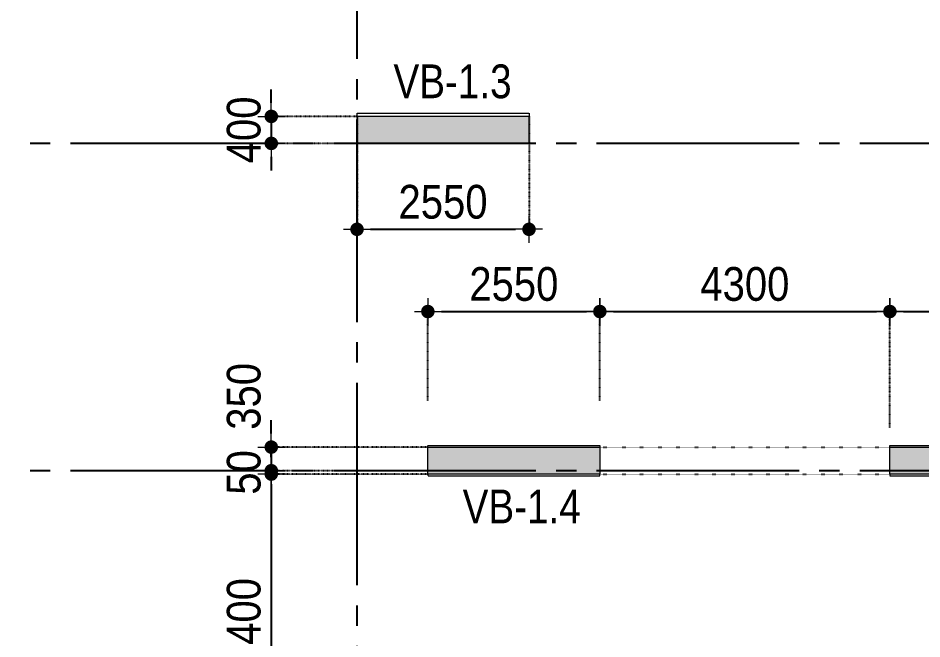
# Model space of a CAD drawing. Header units: millimetres. Extents: x -3973692 to -2843767, y 592734 to 838475.
# Drawn here: x -3476670 to -3463270, y 748539 to 757738 of the extents above; entities that cross this region are included whole.
import ezdxf
from ezdxf.enums import TextEntityAlignment as Align

# ---------------------------------------------------------------- set-up
doc = ezdxf.new("R2010")
doc.units = ezdxf.units.MM
doc.header["$MEASUREMENT"] = 0
doc.header["$PDMODE"] = 3
doc.header["$PDSIZE"] = -20
for name, pattern in [('CHG_XX_Cot_Tang 1$0$MB_Luoi truc$0$HTT Hidden 21', [3, 2, -1]), ('CHG_XX_Luoi truc$0$MB_Luoi truc$0$Center101', [13, 10, -1, 1, -1]), ('DIVIDE2', [15.875, 6.35, -3.175, 0, -3.175, 0, -3.175]), ('DOT2', [0.125, 0, -0.125]), ('HIDDEN5', [2.8375, 1.25, -1.5875])]:
    doc.linetypes.add(name, pattern=pattern)
doc.layers.get('0').update_dxf_attribs({"lineweight": 9})
doc.layers.get('Defpoints').update_dxf_attribs({"color": 10, "lineweight": 0})
for name, color, linetype, lineweight in [("'S_General_Dim_1", 1, 'Continuous', 18), ("'S_General_Divide_3 Intermediate", 3, 'DIVIDE2', 40), ('CHG_XX_Cot_Tang 1$0$NS-Pier', 150, 'Continuous', 9), ('CHG_XX_Cot_Tang 1$0$NS-Pier @ 1', 150, 'Continuous', 9), ('CHG_XX_Cot_Tang 1$0$NS-Pier @ 100', 150, 'Continuous', 9), ('CHG_XX_Cot_Tang 1$0$NS-Pier @ 150 VP1', 150, 'Continuous', 9), ('CHG_XX_Cot_Tang 1$0$NS-Pier @ 150 VP2', 150, 'Continuous', 9), ('CHG_XX_Cot_Tang 1$0$NS-Pier @ 150 VP3', 150, 'Continuous', 9), ('CHG_XX_Cot_Tang 1$0$NS-Pier @ 150 VP4', 150, 'Continuous', 9), ('CHG_XX_Cot_Tang 1$0$NS-Pier @ 150 VP5', 150, 'Continuous', 9), ('CHG_XX_Cot_Tang 1$0$NS-Pier @ 150 VP6', 150, 'Continuous', 9), ('CHG_XX_Cot_Tang 1$0$NS-Pier @ 150 VP7', 150, 'Continuous', 9), ('CHG_XX_Cot_Tang 1$0$NS-Pier @ 150 VP8', 150, 'Continuous', 9), ('CHG_XX_Cot_Tang 1$0$NS-Pier @ 150 VP9', 150, 'Continuous', 9), ('CHG_XX_Cot_Tang 1$0$NS-Pier @ 150 VPModel', 150, 'Continuous', 9), ('CHG_XX_Cot_Tang 1$0$NS-Pier @ 200 VP11', 150, 'Continuous', 9), ('CHG_XX_Cot_Tang 1$0$NS-Pier @ 200 VP12', 150, 'Continuous', 9), ('CHG_XX_Cot_Tang 1$0$NS-Pier @ 200 VP13', 150, 'Continuous', 9), ('CHG_XX_Cot_Tang 1$0$NS-Pier @ 200 VP14', 150, 'Continuous', 9), ('CHG_XX_Cot_Tang 1$0$NS-Pier @ 200 VP15', 150, 'Continuous', 9), ('CHG_XX_Cot_Tang 1$0$NS-Pier @ 200 VP16', 150, 'Continuous', 9), ('CHG_XX_Cot_Tang 1$0$NS-Pier @ 200 VP17', 150, 'Continuous', 9), ('CHG_XX_Cot_Tang 1$0$NS-Pier @ 200 VP18', 150, 'Continuous', 9), ('CHG_XX_Cot_Tang 1$0$NS-Pier @ 200 VP19', 150, 'Continuous', 9), ('CHG_XX_Cot_Tang 1$0$NS-Pier @ 200 VP21', 150, 'Continuous', 9), ('CHG_XX_Cot_Tang 1$0$NS-Pier @ 200 VP22', 150, 'Continuous', 9), ('CHG_XX_Cot_Tang 1$0$NS-Pier @ 200 VP23', 150, 'Continuous', 9), ('CHG_XX_Cot_Tang 1$0$NS-Pier @ 200 VP24', 150, 'Continuous', 9), ('CHG_XX_Cot_Tang 1$0$NS-Pier @ 200 VP25', 150, 'Continuous', 9), ('CHG_XX_Cot_Tang 1$0$NS-Pier @ 200 VP26', 150, 'Continuous', 9), ('CHG_XX_Cot_Tang 1$0$NS-Pier @ 200 VP27', 150, 'Continuous', 9), ('CHG_XX_Cot_Tang 1$0$NS-Pier @ 200 VP28', 150, 'Continuous', 9), ('CHG_XX_Cot_Tang 1$0$NS-Pier @ 200 VP30', 150, 'Continuous', 9), ('CHG_XX_Cot_Tang 1$0$NS-Pier @ 200 VP31', 150, 'Continuous', 9), ('CHG_XX_Cot_Tang 1$0$NS-Pier @ 200 VP32', 150, 'Continuous', 9), ('CHG_XX_Cot_Tang 1$0$NS-Pier @ 200 VP33', 150, 'Continuous', 9), ('CHG_XX_Cot_Tang 1$0$NS-Pier @ 200 VP34', 150, 'Continuous', 9), ('CHG_XX_Cot_Tang 1$0$NS-Pier @ 200 VP35', 150, 'Continuous', 9), ('CHG_XX_Cot_Tang 1$0$NS-Pier @ 200 VP36', 150, 'Continuous', 9), ('CHG_XX_Cot_Tang 1$0$NS-Pier @ 200 VP37', 150, 'Continuous', 9), ('CHG_XX_Cot_Tang 1$0$NS-Pier @ 200 VPModel', 150, 'Continuous', 9), ('CHG_XX_Cot_Tang 1$0$NS-Pier @ 350 VP10', 150, 'Continuous', 9), ('CHG_XX_Cot_Tang 1$0$NS-Pier @ 350 VP20', 150, 'Continuous', 9), ('CHG_XX_Cot_Tang 1$0$NS-Pier @ 350 VP29', 150, 'Continuous', 9), ('CHG_XX_Cot_Tang 1$0$NS-Pier @ 350 VPModel', 150, 'Continuous', 9), ('TEXT', 7, 'Continuous', 15)]:
    doc.layers.add(name, color=color, linetype=linetype, lineweight=lineweight)
for name, color, linetype in [('CHG_XX_Luoi truc$0$Grid', 34, 'Continuous'), ('CHG_XX_Luoi truc$0$Grid Line', 251, 'CHG_XX_Luoi truc$0$MB_Luoi truc$0$Center101'), ('dim', 1, 'Continuous')]:
    doc.layers.add(name, color=color, linetype=linetype)
doc.styles.add('arial', font='arial.ttf', dxfattribs={"width": 0.85})
doc.styles.add('CHG_XX_Luoi truc$0$MB_Luoi truc$0$Grid A-F$0$VNI-HelveCB', font='')
doc.styles.add('TTP-HelCon', font='')
doc.styles.get('CHG_XX_Luoi truc$0$MB_Luoi truc$0$Grid A-F$0$VNI-HelveCB').set_extended_font_data('VNI-Helve-Condense', bold=True)
doc.styles.get('TTP-HelCon').set_extended_font_data('VNI-Helve-Condense')
doc.dimstyles.new('200', dxfattribs={"dimscale": 200, "dimtxt": 2.5, "dimasz": 1, "dimexe": 0, "dimexo": 0, "dimgap": 0.75, "dimtad": 1, "dimdec": 0, "dimrnd": 10, "dimzin": 9, "dimdsep": 46, "dimtxsty": 'arial', "dimblk1": 'DIMDOT', "dimblk2": 'DIMDOT', "dimsah": 1, "dimcen": 2, "dimdle": 3, "dimclre": 8, "dimclrt": 2, "dimadec": 0, "dimazin": 0, "dimtfac": 1, "dimtdec": 0, "dimtix": 1, "dimtmove": 2, "dimatfit": 3, "dimldrblk": 'DIMPIJL', "dimfxl": 1, "dimtvp": 1.8, "dimtolj": 1, "dimtzin": 0, "dimarcsym": 0})

# ---------------------------------------------------------------- blocks, each defined once
blk = doc.blocks.new('*U3260')
at = {"layer": 'CHG_XX_Cot_Tang 1$0$NS-Pier @ 1'}
h = blk.add_hatch(color=256, dxfattribs=at)
h.dxf.hatch_style = 1
h.paths.add_polyline_path([(400, 0), (0, 0), (0, -2550), (400, -2550)])
at = {"layer": 'CHG_XX_Cot_Tang 1$0$NS-Pier @ 100'}
h = blk.add_hatch(color=256, dxfattribs=at)
h.dxf.hatch_style = 1
h.paths.add_polyline_path([(400, 0), (0, 0), (0, -2550), (400, -2550)])
at = {"layer": 'CHG_XX_Cot_Tang 1$0$NS-Pier @ 150 VP1'}
h = blk.add_hatch(color=256, dxfattribs=at)
h.dxf.hatch_style = 1
h.paths.add_polyline_path([(400, 0), (0, 0), (0, -2550), (400, -2550)])
at = {"layer": 'CHG_XX_Cot_Tang 1$0$NS-Pier @ 150 VP2'}
h = blk.add_hatch(color=256, dxfattribs=at)
h.dxf.hatch_style = 1
h.paths.add_polyline_path([(400, 0), (0, 0), (0, -2550), (400, -2550)])
at = {"layer": 'CHG_XX_Cot_Tang 1$0$NS-Pier @ 150 VP3'}
h = blk.add_hatch(color=256, dxfattribs=at)
h.dxf.hatch_style = 1
h.paths.add_polyline_path([(400, 0), (0, 0), (0, -2550), (400, -2550)])
at = {"layer": 'CHG_XX_Cot_Tang 1$0$NS-Pier @ 150 VP4'}
h = blk.add_hatch(color=256, dxfattribs=at)
h.dxf.hatch_style = 1
h.paths.add_polyline_path([(400, 0), (0, 0), (0, -2550), (400, -2550)])
at = {"layer": 'CHG_XX_Cot_Tang 1$0$NS-Pier @ 150 VP5'}
h = blk.add_hatch(color=256, dxfattribs=at)
h.dxf.hatch_style = 1
h.paths.add_polyline_path([(400, 0), (0, 0), (0, -2550), (400, -2550)])
at = {"layer": 'CHG_XX_Cot_Tang 1$0$NS-Pier @ 150 VP6'}
h = blk.add_hatch(color=256, dxfattribs=at)
h.dxf.hatch_style = 1
h.paths.add_polyline_path([(400, 0), (0, 0), (0, -2550), (400, -2550)])
at = {"layer": 'CHG_XX_Cot_Tang 1$0$NS-Pier @ 150 VP7'}
h = blk.add_hatch(color=256, dxfattribs=at)
h.dxf.hatch_style = 1
h.paths.add_polyline_path([(400, 0), (0, 0), (0, -2550), (400, -2550)])
at = {"layer": 'CHG_XX_Cot_Tang 1$0$NS-Pier @ 150 VP8'}
h = blk.add_hatch(color=256, dxfattribs=at)
h.dxf.hatch_style = 1
h.paths.add_polyline_path([(400, 0), (0, 0), (0, -2550), (400, -2550)])
at = {"layer": 'CHG_XX_Cot_Tang 1$0$NS-Pier @ 150 VP9'}
h = blk.add_hatch(color=256, dxfattribs=at)
h.dxf.hatch_style = 1
h.paths.add_polyline_path([(400, 0), (0, 0), (0, -2550), (400, -2550)])
at = {"layer": 'CHG_XX_Cot_Tang 1$0$NS-Pier @ 150 VPModel'}
h = blk.add_hatch(color=256, dxfattribs=at)
h.dxf.hatch_style = 1
h.paths.add_polyline_path([(400, 0), (0, 0), (0, -2550), (400, -2550)])
at = {"layer": 'CHG_XX_Cot_Tang 1$0$NS-Pier @ 200 VP11'}
h = blk.add_hatch(color=256, dxfattribs=at)
h.dxf.hatch_style = 1
h.paths.add_polyline_path([(400, 0), (0, 0), (0, -2550), (400, -2550)])
at = {"layer": 'CHG_XX_Cot_Tang 1$0$NS-Pier @ 200 VP12'}
h = blk.add_hatch(color=256, dxfattribs=at)
h.dxf.hatch_style = 1
h.paths.add_polyline_path([(400, 0), (0, 0), (0, -2550), (400, -2550)])
at = {"layer": 'CHG_XX_Cot_Tang 1$0$NS-Pier @ 200 VP13'}
h = blk.add_hatch(color=256, dxfattribs=at)
h.dxf.hatch_style = 1
h.paths.add_polyline_path([(400, 0), (0, 0), (0, -2550), (400, -2550)])
at = {"layer": 'CHG_XX_Cot_Tang 1$0$NS-Pier @ 200 VP14'}
h = blk.add_hatch(color=256, dxfattribs=at)
h.dxf.hatch_style = 1
h.paths.add_polyline_path([(400, 0), (0, 0), (0, -2550), (400, -2550)])
at = {"layer": 'CHG_XX_Cot_Tang 1$0$NS-Pier @ 200 VP15'}
h = blk.add_hatch(color=256, dxfattribs=at)
h.dxf.hatch_style = 1
h.paths.add_polyline_path([(400, 0), (0, 0), (0, -2550), (400, -2550)])
at = {"layer": 'CHG_XX_Cot_Tang 1$0$NS-Pier @ 200 VP16'}
h = blk.add_hatch(color=256, dxfattribs=at)
h.dxf.hatch_style = 1
h.paths.add_polyline_path([(400, 0), (0, 0), (0, -2550), (400, -2550)])
at = {"layer": 'CHG_XX_Cot_Tang 1$0$NS-Pier @ 200 VP17'}
h = blk.add_hatch(color=256, dxfattribs=at)
h.dxf.hatch_style = 1
h.paths.add_polyline_path([(400, 0), (0, 0), (0, -2550), (400, -2550)])
at = {"layer": 'CHG_XX_Cot_Tang 1$0$NS-Pier @ 200 VP18'}
h = blk.add_hatch(color=256, dxfattribs=at)
h.dxf.hatch_style = 1
h.paths.add_polyline_path([(400, 0), (0, 0), (0, -2550), (400, -2550)])
at = {"layer": 'CHG_XX_Cot_Tang 1$0$NS-Pier @ 200 VP19'}
h = blk.add_hatch(color=256, dxfattribs=at)
h.dxf.hatch_style = 1
h.paths.add_polyline_path([(400, 0), (0, 0), (0, -2550), (400, -2550)])
at = {"layer": 'CHG_XX_Cot_Tang 1$0$NS-Pier @ 200 VP21'}
h = blk.add_hatch(color=256, dxfattribs=at)
h.dxf.hatch_style = 1
h.paths.add_polyline_path([(400, 0), (0, 0), (0, -2550), (400, -2550)])
at = {"layer": 'CHG_XX_Cot_Tang 1$0$NS-Pier @ 200 VP22'}
h = blk.add_hatch(color=256, dxfattribs=at)
h.dxf.hatch_style = 1
h.paths.add_polyline_path([(400, 0), (0, 0), (0, -2550), (400, -2550)])
at = {"layer": 'CHG_XX_Cot_Tang 1$0$NS-Pier @ 200 VP23'}
h = blk.add_hatch(color=256, dxfattribs=at)
h.dxf.hatch_style = 1
h.paths.add_polyline_path([(400, 0), (0, 0), (0, -2550), (400, -2550)])
at = {"layer": 'CHG_XX_Cot_Tang 1$0$NS-Pier @ 200 VP24'}
h = blk.add_hatch(color=256, dxfattribs=at)
h.dxf.hatch_style = 1
h.paths.add_polyline_path([(400, 0), (0, 0), (0, -2550), (400, -2550)])
at = {"layer": 'CHG_XX_Cot_Tang 1$0$NS-Pier @ 200 VP25'}
h = blk.add_hatch(color=256, dxfattribs=at)
h.dxf.hatch_style = 1
h.paths.add_polyline_path([(400, 0), (0, 0), (0, -2550), (400, -2550)])
at = {"layer": 'CHG_XX_Cot_Tang 1$0$NS-Pier @ 200 VP26'}
h = blk.add_hatch(color=256, dxfattribs=at)
h.dxf.hatch_style = 1
h.paths.add_polyline_path([(400, 0), (0, 0), (0, -2550), (400, -2550)])
at = {"layer": 'CHG_XX_Cot_Tang 1$0$NS-Pier @ 200 VP27'}
h = blk.add_hatch(color=256, dxfattribs=at)
h.dxf.hatch_style = 1
h.paths.add_polyline_path([(400, 0), (0, 0), (0, -2550), (400, -2550)])
at = {"layer": 'CHG_XX_Cot_Tang 1$0$NS-Pier @ 200 VP28'}
h = blk.add_hatch(color=256, dxfattribs=at)
h.dxf.hatch_style = 1
h.paths.add_polyline_path([(400, 0), (0, 0), (0, -2550), (400, -2550)])
at = {"layer": 'CHG_XX_Cot_Tang 1$0$NS-Pier @ 200 VP30'}
h = blk.add_hatch(color=256, dxfattribs=at)
h.dxf.hatch_style = 1
h.paths.add_polyline_path([(400, 0), (0, 0), (0, -2550), (400, -2550)])
at = {"layer": 'CHG_XX_Cot_Tang 1$0$NS-Pier @ 200 VP31'}
h = blk.add_hatch(color=256, dxfattribs=at)
h.dxf.hatch_style = 1
h.paths.add_polyline_path([(400, 0), (0, 0), (0, -2550), (400, -2550)])
at = {"layer": 'CHG_XX_Cot_Tang 1$0$NS-Pier @ 200 VP32'}
h = blk.add_hatch(color=256, dxfattribs=at)
h.dxf.hatch_style = 1
h.paths.add_polyline_path([(400, 0), (0, 0), (0, -2550), (400, -2550)])
at = {"layer": 'CHG_XX_Cot_Tang 1$0$NS-Pier @ 200 VP33'}
h = blk.add_hatch(color=256, dxfattribs=at)
h.dxf.hatch_style = 1
h.paths.add_polyline_path([(400, 0), (0, 0), (0, -2550), (400, -2550)])
at = {"layer": 'CHG_XX_Cot_Tang 1$0$NS-Pier @ 200 VP34'}
h = blk.add_hatch(color=256, dxfattribs=at)
h.dxf.hatch_style = 1
h.paths.add_polyline_path([(400, 0), (0, 0), (0, -2550), (400, -2550)])
at = {"layer": 'CHG_XX_Cot_Tang 1$0$NS-Pier @ 200 VP35'}
h = blk.add_hatch(color=256, dxfattribs=at)
h.dxf.hatch_style = 1
h.paths.add_polyline_path([(400, 0), (0, 0), (0, -2550), (400, -2550)])
at = {"layer": 'CHG_XX_Cot_Tang 1$0$NS-Pier @ 200 VP36'}
h = blk.add_hatch(color=256, dxfattribs=at)
h.dxf.hatch_style = 1
h.paths.add_polyline_path([(400, 0), (0, 0), (0, -2550), (400, -2550)])
at = {"layer": 'CHG_XX_Cot_Tang 1$0$NS-Pier @ 200 VP37'}
h = blk.add_hatch(color=256, dxfattribs=at)
h.dxf.hatch_style = 1
h.paths.add_polyline_path([(400, 0), (0, 0), (0, -2550), (400, -2550)])
at = {"layer": 'CHG_XX_Cot_Tang 1$0$NS-Pier @ 200 VPModel'}
h = blk.add_hatch(color=256, dxfattribs=at)
h.dxf.hatch_style = 1
h.paths.add_polyline_path([(400, 0), (0, 0), (0, -2550), (400, -2550)])
at = {"layer": 'CHG_XX_Cot_Tang 1$0$NS-Pier @ 350 VP10'}
h = blk.add_hatch(color=256, dxfattribs=at)
h.dxf.hatch_style = 1
h.paths.add_polyline_path([(400, 0), (0, 0), (0, -2550), (400, -2550)])
at = {"layer": 'CHG_XX_Cot_Tang 1$0$NS-Pier @ 350 VP20'}
h = blk.add_hatch(color=256, dxfattribs=at)
h.dxf.hatch_style = 1
h.paths.add_polyline_path([(400, 0), (0, 0), (0, -2550), (400, -2550)])
at = {"layer": 'CHG_XX_Cot_Tang 1$0$NS-Pier @ 350 VP29'}
h = blk.add_hatch(color=256, dxfattribs=at)
h.dxf.hatch_style = 1
h.paths.add_polyline_path([(400, 0), (0, 0), (0, -2550), (400, -2550)])
at = {"layer": 'CHG_XX_Cot_Tang 1$0$NS-Pier @ 350 VPModel'}
h = blk.add_hatch(color=256, dxfattribs=at)
h.dxf.hatch_style = 1
h.paths.add_polyline_path([(400, 0), (0, 0), (0, -2550), (400, -2550)])
blk = doc.blocks.new('CHG_XX_Cot_Tang 1$0$Block A_C450x2250')
at = {"layer": 'CHG_XX_Cot_Tang 1$0$NS-Pier', "color": 9, "linetype": 'CHG_XX_Cot_Tang 1$0$MB_Luoi truc$0$HTT Hidden 21'}
blk.add_lwpolyline([(0, 0), (-50, 0), (-50, -2550), (0, -2550)], dxfattribs=at)
at = {"layer": 'CHG_XX_Cot_Tang 1$0$NS-Pier'}
blk.add_lwpolyline([(400, -2550), (0, -2550), (0, 0), (400, 0)], close=True, dxfattribs=at)
blk.add_blockref('*U3260', (0, 0), dxfattribs=at)
blk = doc.blocks.new('*U3261')
at = {"layer": 'CHG_XX_Cot_Tang 1$0$NS-Pier @ 1'}
h = blk.add_hatch(color=256, dxfattribs=at)
h.dxf.hatch_style = 1
h.paths.add_polyline_path([(200, 0), (-200, 0), (-200, -2550), (200, -2550)])
at = {"layer": 'CHG_XX_Cot_Tang 1$0$NS-Pier @ 100'}
h = blk.add_hatch(color=256, dxfattribs=at)
h.dxf.hatch_style = 1
h.paths.add_polyline_path([(200, 0), (-200, 0), (-200, -2550), (200, -2550)])
at = {"layer": 'CHG_XX_Cot_Tang 1$0$NS-Pier @ 150 VP1'}
h = blk.add_hatch(color=256, dxfattribs=at)
h.dxf.hatch_style = 1
h.paths.add_polyline_path([(200, 0), (-200, 0), (-200, -2550), (200, -2550)])
at = {"layer": 'CHG_XX_Cot_Tang 1$0$NS-Pier @ 150 VP2'}
h = blk.add_hatch(color=256, dxfattribs=at)
h.dxf.hatch_style = 1
h.paths.add_polyline_path([(200, 0), (-200, 0), (-200, -2550), (200, -2550)])
at = {"layer": 'CHG_XX_Cot_Tang 1$0$NS-Pier @ 150 VP3'}
h = blk.add_hatch(color=256, dxfattribs=at)
h.dxf.hatch_style = 1
h.paths.add_polyline_path([(200, 0), (-200, 0), (-200, -2550), (200, -2550)])
at = {"layer": 'CHG_XX_Cot_Tang 1$0$NS-Pier @ 150 VP4'}
h = blk.add_hatch(color=256, dxfattribs=at)
h.dxf.hatch_style = 1
h.paths.add_polyline_path([(200, 0), (-200, 0), (-200, -2550), (200, -2550)])
at = {"layer": 'CHG_XX_Cot_Tang 1$0$NS-Pier @ 150 VP5'}
h = blk.add_hatch(color=256, dxfattribs=at)
h.dxf.hatch_style = 1
h.paths.add_polyline_path([(200, 0), (-200, 0), (-200, -2550), (200, -2550)])
at = {"layer": 'CHG_XX_Cot_Tang 1$0$NS-Pier @ 150 VP6'}
h = blk.add_hatch(color=256, dxfattribs=at)
h.dxf.hatch_style = 1
h.paths.add_polyline_path([(200, 0), (-200, 0), (-200, -2550), (200, -2550)])
at = {"layer": 'CHG_XX_Cot_Tang 1$0$NS-Pier @ 150 VP7'}
h = blk.add_hatch(color=256, dxfattribs=at)
h.dxf.hatch_style = 1
h.paths.add_polyline_path([(200, 0), (-200, 0), (-200, -2550), (200, -2550)])
at = {"layer": 'CHG_XX_Cot_Tang 1$0$NS-Pier @ 150 VP8'}
h = blk.add_hatch(color=256, dxfattribs=at)
h.dxf.hatch_style = 1
h.paths.add_polyline_path([(200, 0), (-200, 0), (-200, -2550), (200, -2550)])
at = {"layer": 'CHG_XX_Cot_Tang 1$0$NS-Pier @ 150 VP9'}
h = blk.add_hatch(color=256, dxfattribs=at)
h.dxf.hatch_style = 1
h.paths.add_polyline_path([(200, 0), (-200, 0), (-200, -2550), (200, -2550)])
at = {"layer": 'CHG_XX_Cot_Tang 1$0$NS-Pier @ 150 VPModel'}
h = blk.add_hatch(color=256, dxfattribs=at)
h.dxf.hatch_style = 1
h.paths.add_polyline_path([(200, 0), (-200, 0), (-200, -2550), (200, -2550)])
at = {"layer": 'CHG_XX_Cot_Tang 1$0$NS-Pier @ 200 VP11'}
h = blk.add_hatch(color=256, dxfattribs=at)
h.dxf.hatch_style = 1
h.paths.add_polyline_path([(200, 0), (-200, 0), (-200, -2550), (200, -2550)])
at = {"layer": 'CHG_XX_Cot_Tang 1$0$NS-Pier @ 200 VP12'}
h = blk.add_hatch(color=256, dxfattribs=at)
h.dxf.hatch_style = 1
h.paths.add_polyline_path([(200, 0), (-200, 0), (-200, -2550), (200, -2550)])
at = {"layer": 'CHG_XX_Cot_Tang 1$0$NS-Pier @ 200 VP13'}
h = blk.add_hatch(color=256, dxfattribs=at)
h.dxf.hatch_style = 1
h.paths.add_polyline_path([(200, 0), (-200, 0), (-200, -2550), (200, -2550)])
at = {"layer": 'CHG_XX_Cot_Tang 1$0$NS-Pier @ 200 VP14'}
h = blk.add_hatch(color=256, dxfattribs=at)
h.dxf.hatch_style = 1
h.paths.add_polyline_path([(200, 0), (-200, 0), (-200, -2550), (200, -2550)])
at = {"layer": 'CHG_XX_Cot_Tang 1$0$NS-Pier @ 200 VP15'}
h = blk.add_hatch(color=256, dxfattribs=at)
h.dxf.hatch_style = 1
h.paths.add_polyline_path([(200, 0), (-200, 0), (-200, -2550), (200, -2550)])
at = {"layer": 'CHG_XX_Cot_Tang 1$0$NS-Pier @ 200 VP16'}
h = blk.add_hatch(color=256, dxfattribs=at)
h.dxf.hatch_style = 1
h.paths.add_polyline_path([(200, 0), (-200, 0), (-200, -2550), (200, -2550)])
at = {"layer": 'CHG_XX_Cot_Tang 1$0$NS-Pier @ 200 VP17'}
h = blk.add_hatch(color=256, dxfattribs=at)
h.dxf.hatch_style = 1
h.paths.add_polyline_path([(200, 0), (-200, 0), (-200, -2550), (200, -2550)])
at = {"layer": 'CHG_XX_Cot_Tang 1$0$NS-Pier @ 200 VP18'}
h = blk.add_hatch(color=256, dxfattribs=at)
h.dxf.hatch_style = 1
h.paths.add_polyline_path([(200, 0), (-200, 0), (-200, -2550), (200, -2550)])
at = {"layer": 'CHG_XX_Cot_Tang 1$0$NS-Pier @ 200 VP19'}
h = blk.add_hatch(color=256, dxfattribs=at)
h.dxf.hatch_style = 1
h.paths.add_polyline_path([(200, 0), (-200, 0), (-200, -2550), (200, -2550)])
at = {"layer": 'CHG_XX_Cot_Tang 1$0$NS-Pier @ 200 VP21'}
h = blk.add_hatch(color=256, dxfattribs=at)
h.dxf.hatch_style = 1
h.paths.add_polyline_path([(200, 0), (-200, 0), (-200, -2550), (200, -2550)])
at = {"layer": 'CHG_XX_Cot_Tang 1$0$NS-Pier @ 200 VP22'}
h = blk.add_hatch(color=256, dxfattribs=at)
h.dxf.hatch_style = 1
h.paths.add_polyline_path([(200, 0), (-200, 0), (-200, -2550), (200, -2550)])
at = {"layer": 'CHG_XX_Cot_Tang 1$0$NS-Pier @ 200 VP23'}
h = blk.add_hatch(color=256, dxfattribs=at)
h.dxf.hatch_style = 1
h.paths.add_polyline_path([(200, 0), (-200, 0), (-200, -2550), (200, -2550)])
at = {"layer": 'CHG_XX_Cot_Tang 1$0$NS-Pier @ 200 VP24'}
h = blk.add_hatch(color=256, dxfattribs=at)
h.dxf.hatch_style = 1
h.paths.add_polyline_path([(200, 0), (-200, 0), (-200, -2550), (200, -2550)])
at = {"layer": 'CHG_XX_Cot_Tang 1$0$NS-Pier @ 200 VP25'}
h = blk.add_hatch(color=256, dxfattribs=at)
h.dxf.hatch_style = 1
h.paths.add_polyline_path([(200, 0), (-200, 0), (-200, -2550), (200, -2550)])
at = {"layer": 'CHG_XX_Cot_Tang 1$0$NS-Pier @ 200 VP26'}
h = blk.add_hatch(color=256, dxfattribs=at)
h.dxf.hatch_style = 1
h.paths.add_polyline_path([(200, 0), (-200, 0), (-200, -2550), (200, -2550)])
at = {"layer": 'CHG_XX_Cot_Tang 1$0$NS-Pier @ 200 VP27'}
h = blk.add_hatch(color=256, dxfattribs=at)
h.dxf.hatch_style = 1
h.paths.add_polyline_path([(200, 0), (-200, 0), (-200, -2550), (200, -2550)])
at = {"layer": 'CHG_XX_Cot_Tang 1$0$NS-Pier @ 200 VP28'}
h = blk.add_hatch(color=256, dxfattribs=at)
h.dxf.hatch_style = 1
h.paths.add_polyline_path([(200, 0), (-200, 0), (-200, -2550), (200, -2550)])
at = {"layer": 'CHG_XX_Cot_Tang 1$0$NS-Pier @ 200 VP30'}
h = blk.add_hatch(color=256, dxfattribs=at)
h.dxf.hatch_style = 1
h.paths.add_polyline_path([(200, 0), (-200, 0), (-200, -2550), (200, -2550)])
at = {"layer": 'CHG_XX_Cot_Tang 1$0$NS-Pier @ 200 VP31'}
h = blk.add_hatch(color=256, dxfattribs=at)
h.dxf.hatch_style = 1
h.paths.add_polyline_path([(200, 0), (-200, 0), (-200, -2550), (200, -2550)])
at = {"layer": 'CHG_XX_Cot_Tang 1$0$NS-Pier @ 200 VP32'}
h = blk.add_hatch(color=256, dxfattribs=at)
h.dxf.hatch_style = 1
h.paths.add_polyline_path([(200, 0), (-200, 0), (-200, -2550), (200, -2550)])
at = {"layer": 'CHG_XX_Cot_Tang 1$0$NS-Pier @ 200 VP33'}
h = blk.add_hatch(color=256, dxfattribs=at)
h.dxf.hatch_style = 1
h.paths.add_polyline_path([(200, 0), (-200, 0), (-200, -2550), (200, -2550)])
at = {"layer": 'CHG_XX_Cot_Tang 1$0$NS-Pier @ 200 VP34'}
h = blk.add_hatch(color=256, dxfattribs=at)
h.dxf.hatch_style = 1
h.paths.add_polyline_path([(200, 0), (-200, 0), (-200, -2550), (200, -2550)])
at = {"layer": 'CHG_XX_Cot_Tang 1$0$NS-Pier @ 200 VP35'}
h = blk.add_hatch(color=256, dxfattribs=at)
h.dxf.hatch_style = 1
h.paths.add_polyline_path([(200, 0), (-200, 0), (-200, -2550), (200, -2550)])
at = {"layer": 'CHG_XX_Cot_Tang 1$0$NS-Pier @ 200 VP36'}
h = blk.add_hatch(color=256, dxfattribs=at)
h.dxf.hatch_style = 1
h.paths.add_polyline_path([(200, 0), (-200, 0), (-200, -2550), (200, -2550)])
at = {"layer": 'CHG_XX_Cot_Tang 1$0$NS-Pier @ 200 VP37'}
h = blk.add_hatch(color=256, dxfattribs=at)
h.dxf.hatch_style = 1
h.paths.add_polyline_path([(200, 0), (-200, 0), (-200, -2550), (200, -2550)])
at = {"layer": 'CHG_XX_Cot_Tang 1$0$NS-Pier @ 200 VPModel'}
h = blk.add_hatch(color=256, dxfattribs=at)
h.dxf.hatch_style = 1
h.paths.add_polyline_path([(200, 0), (-200, 0), (-200, -2550), (200, -2550)])
at = {"layer": 'CHG_XX_Cot_Tang 1$0$NS-Pier @ 350 VP10'}
h = blk.add_hatch(color=256, dxfattribs=at)
h.dxf.hatch_style = 1
h.paths.add_polyline_path([(200, 0), (-200, 0), (-200, -2550), (200, -2550)])
at = {"layer": 'CHG_XX_Cot_Tang 1$0$NS-Pier @ 350 VP20'}
h = blk.add_hatch(color=256, dxfattribs=at)
h.dxf.hatch_style = 1
h.paths.add_polyline_path([(200, 0), (-200, 0), (-200, -2550), (200, -2550)])
at = {"layer": 'CHG_XX_Cot_Tang 1$0$NS-Pier @ 350 VP29'}
h = blk.add_hatch(color=256, dxfattribs=at)
h.dxf.hatch_style = 1
h.paths.add_polyline_path([(200, 0), (-200, 0), (-200, -2550), (200, -2550)])
at = {"layer": 'CHG_XX_Cot_Tang 1$0$NS-Pier @ 350 VPModel'}
h = blk.add_hatch(color=256, dxfattribs=at)
h.dxf.hatch_style = 1
h.paths.add_polyline_path([(200, 0), (-200, 0), (-200, -2550), (200, -2550)])
blk = doc.blocks.new('CHG_XX_Cot_Tang 1$0$400x2250_cen')
at = {"layer": 'CHG_XX_Cot_Tang 1$0$NS-Pier', "color": 9, "linetype": 'CHG_XX_Cot_Tang 1$0$MB_Luoi truc$0$HTT Hidden 21'}
for points in [[(-200, 0), (-225, 0), (-225, -2550), (-200, -2550)], [(200, 0), (225, 0), (225, -2550), (200, -2550)]]:
    blk.add_lwpolyline(points, dxfattribs=at)
at = {"layer": 'CHG_XX_Cot_Tang 1$0$NS-Pier'}
blk.add_lwpolyline([(200, -2550), (-200, -2550), (-200, 0), (200, 0)], close=True, dxfattribs=at)
blk.add_blockref('*U3261', (0, 0), dxfattribs=at)
blk = doc.blocks.new('*U2841')
at = {"layer": 'CHG_XX_Luoi truc$0$Grid Line'}
blk.add_line((0, 0), (0, 608), dxfattribs=at)
at = {"layer": 'CHG_XX_Luoi truc$0$Grid', "lineweight": -2, "style": 'CHG_XX_Luoi truc$0$MB_Luoi truc$0$Grid A-F$0$VNI-HelveCB'}
for tag, p in [('GRIDSUB', (0, 617)), ('GRID', (0, -9))]:
    blk.add_attdef(tag, text='', height=5, dxfattribs=at).set_placement(p, align=Align.MIDDLE)
blk = doc.blocks.new('*U2843')
at = {"layer": 'CHG_XX_Luoi truc$0$Grid Line'}
blk.add_line((0, 0), (0, 438), dxfattribs=at)
at = {"layer": 'CHG_XX_Luoi truc$0$Grid', "lineweight": -2, "style": 'CHG_XX_Luoi truc$0$MB_Luoi truc$0$Grid A-F$0$VNI-HelveCB'}
for tag, p in [('GRIDSUB', (0, 447)), ('GRID', (0, -9))]:
    blk.add_attdef(tag, text='', height=5, dxfattribs=at).set_placement(p, align=Align.MIDDLE)
blk = doc.blocks.new('CHG_XX_Luoi truc')
at = {"layer": 'CHG_XX_Luoi truc$0$Grid', "xscale": 300, "yscale": 300, "zscale": 300}
blk.add_blockref('*U2841', (76850, -12747), dxfattribs=at)
at = {"layer": 'CHG_XX_Luoi truc$0$Grid', "xscale": 300.0000000000013, "yscale": 300.0000000000013, "zscale": 300.0000000000013, "rotation": 90}
for p in [(110703, 145900), (110703, 141050)]:
    blk.add_blockref('*U2843', p, dxfattribs=at)
blk = doc.blocks.new('CHG_XX_Cot_Tang 1')
at = {"layer": 'CHG_XX_Cot_Tang 1$0$NS-Pier'}
blk.add_blockref('CHG_XX_Luoi truc', (0, 0), dxfattribs=at)
at = {"layer": 'CHG_XX_Cot_Tang 1$0$NS-Pier', "xscale": -1, "rotation": 90}
blk.add_blockref('CHG_XX_Cot_Tang 1$0$Block A_C450x2250', (76850, 146300), dxfattribs=at)
at = {"layer": 'CHG_XX_Cot_Tang 1$0$NS-Pier', "color": 8, "linetype": 'CHG_XX_Cot_Tang 1$0$MB_Luoi truc$0$HTT Hidden 21', "rotation": 90}
for p in [(77900, 141200), (84750, 141200)]:
    blk.add_blockref('CHG_XX_Cot_Tang 1$0$400x2250_cen', p, dxfattribs=at)
blk = doc.blocks.new('DIMDOT')
for p, q in [((0, -1), (0, 1)), ((1, 0), (-1, 0))]:
    blk.add_line(p, q)
at = {"const_width": 0.5}
blk.add_lwpolyline([(-0.25, 0, 1), (0.25, 0, 1)], format="xyb", close=True, dxfattribs=at)
blk = doc.blocks.new('*D156')
at = {"layer": "'S_General_Dim_1", "color": 0, "lineweight": -2, "transparency": 16777216}
for p, q in [((-3472916, 756481), (-3472916, 756681)), ((-3472916, 756281), (-3472916, 755881)), ((-3472916, 755681), (-3472916, 755481))]:
    blk.add_line(p, q, dxfattribs=at)
at = {"layer": "'S_General_Dim_1", "color": 8, "linetype": 'HIDDEN5', "lineweight": -2, "transparency": 16777216}
for p, q in [((-3471645, 756281), (-3472916, 756281)), ((-3471645, 755881), (-3472916, 755881))]:
    blk.add_line(p, q, dxfattribs=at)
at = {"layer": 'Defpoints', "color": 0, "transparency": 16777216}
for p in [(-3471645, 756281), (-3472916, 755881), (-3471645, 755881)]:
    blk.add_point(p, dxfattribs=at)
at = {"layer": "'S_General_Dim_1", "color": 0, "lineweight": -2, "transparency": 16777216, "xscale": 200, "yscale": 200, "zscale": 200}
for p, rotation in [((-3472916, 756281), 270), ((-3472916, 755881), 90)]:
    blk.add_blockref('DIMDOT', p, dxfattribs=dict(at, rotation=rotation))
at = {"layer": "'S_General_Dim_1", "color": 2, "transparency": 16777216, "insert": (-3473322, 756081), "char_height": 500, "attachment_point": 5, "rotation": 90, "style": 'arial'}
blk.add_mtext('\\A1;400', dxfattribs=at)
blk = doc.blocks.new('DIMPIJL')
at = {"linetype": 'ByBlock'}
blk.add_solid([(-2.5, 0.417), (-2.5, -0.417), (0, 0)], dxfattribs=at)
blk = doc.blocks.new('*D157')
at = {"layer": "'S_General_Dim_1", "color": 0, "lineweight": -2, "transparency": 16777216}
for p, q in [((-3472916, 751581), (-3472916, 751781)), ((-3472916, 751381), (-3472916, 751031)), ((-3472916, 750831), (-3472916, 750631))]:
    blk.add_line(p, q, dxfattribs=at)
at = {"layer": "'S_General_Dim_1", "color": 8, "linetype": 'HIDDEN5', "lineweight": -2, "transparency": 16777216}
for p, q in [((-3470595, 751381), (-3472916, 751381)), ((-3470595, 751031), (-3472916, 751031))]:
    blk.add_line(p, q, dxfattribs=at)
at = {"layer": 'Defpoints', "color": 0, "transparency": 16777216}
for p in [(-3470595, 751381), (-3472916, 751031), (-3470595, 751031)]:
    blk.add_point(p, dxfattribs=at)
at = {"layer": "'S_General_Dim_1", "color": 0, "lineweight": -2, "transparency": 16777216, "xscale": 200, "yscale": 200, "zscale": 200}
for p, rotation in [((-3472916, 751381), 270), ((-3472916, 751031), 90)]:
    blk.add_blockref('DIMDOT', p, dxfattribs=dict(at, rotation=rotation))
at = {"layer": "'S_General_Dim_1", "color": 2, "transparency": 16777216, "insert": (-3473322, 752133), "char_height": 500, "attachment_point": 5, "rotation": 90, "style": 'arial'}
blk.add_mtext('\\A1;350', dxfattribs=at)
blk = doc.blocks.new('*D158')
at = {"layer": "'S_General_Dim_1", "color": 0, "lineweight": -2, "transparency": 16777216}
for p, q in [((-3472916, 751231), (-3472916, 751431)), ((-3472916, 751031), (-3472916, 750981)), ((-3472916, 750781), (-3472916, 750581))]:
    blk.add_line(p, q, dxfattribs=at)
at = {"layer": "'S_General_Dim_1", "color": 8, "linetype": 'HIDDEN5', "lineweight": -2, "transparency": 16777216}
for p, q in [((-3470595, 751031), (-3472916, 751031)), ((-3470595, 750981), (-3472916, 750981))]:
    blk.add_line(p, q, dxfattribs=at)
at = {"layer": 'Defpoints', "color": 0, "transparency": 16777216}
for p in [(-3472916, 750981), (-3470595, 751031), (-3470595, 750981)]:
    blk.add_point(p, dxfattribs=at)
at = {"layer": "'S_General_Dim_1", "color": 0, "lineweight": -2, "transparency": 16777216, "xscale": 200, "yscale": 200, "zscale": 200}
for p, rotation in [((-3472916, 751031), 270), ((-3472916, 750981), 90)]:
    blk.add_blockref('DIMDOT', p, dxfattribs=dict(at, rotation=rotation))
at = {"layer": "'S_General_Dim_1", "color": 2, "transparency": 16777216, "insert": (-3473322, 751006), "char_height": 500, "attachment_point": 5, "rotation": 90, "style": 'arial'}
blk.add_mtext('\\A1;50', dxfattribs=at)
blk = doc.blocks.new('*D159')
at = {"layer": "'S_General_Dim_1", "color": 8, "linetype": 'HIDDEN5', "lineweight": -2, "transparency": 16777216}
for p, q in [((-3470595, 750981), (-3472916, 750981)), ((-3471645, 746581), (-3472916, 746581))]:
    blk.add_line(p, q, dxfattribs=at)
at = {"layer": "'S_General_Dim_1", "color": 0, "lineweight": -2, "transparency": 16777216}
blk.add_line((-3472916, 750781), (-3472916, 746781), dxfattribs=at)
at = {"layer": 'Defpoints', "color": 0, "transparency": 16777216}
for p in [(-3470595, 750981), (-3472916, 746581), (-3471645, 746581)]:
    blk.add_point(p, dxfattribs=at)
at = {"layer": "'S_General_Dim_1", "color": 0, "lineweight": -2, "transparency": 16777216, "xscale": 200, "yscale": 200, "zscale": 200}
for p, rotation in [((-3472916, 750981), 90), ((-3472916, 746581), 270)]:
    blk.add_blockref('DIMDOT', p, dxfattribs=dict(at, rotation=rotation))
at = {"layer": "'S_General_Dim_1", "color": 2, "transparency": 16777216, "insert": (-3473322, 748781), "char_height": 500, "attachment_point": 5, "rotation": 90, "style": 'arial'}
blk.add_mtext('\\A1;4400', dxfattribs=at)
blk = doc.blocks.new('*D209')
at = {"layer": "'S_General_Dim_1", "color": 8, "linetype": 'HIDDEN5', "lineweight": -2, "transparency": 16777216}
for p, q in [((-3471645, 756281), (-3471645, 754608)), ((-3469095, 756281), (-3469095, 754608))]:
    blk.add_line(p, q, dxfattribs=at)
at = {"layer": "'S_General_Dim_1", "color": 0, "lineweight": -2, "transparency": 16777216}
blk.add_line((-3471445, 754608), (-3469295, 754608), dxfattribs=at)
at = {"layer": 'Defpoints', "color": 0, "transparency": 16777216}
for p in [(-3471645, 756281), (-3469095, 756281), (-3469095, 754608)]:
    blk.add_point(p, dxfattribs=at)
at = {"layer": "'S_General_Dim_1", "color": 0, "lineweight": -2, "transparency": 16777216, "xscale": 200, "yscale": 200, "zscale": 200, "rotation": 180}
blk.add_blockref('DIMDOT', (-3471645, 754608), dxfattribs=at)
at = {"layer": "'S_General_Dim_1", "color": 0, "lineweight": -2, "transparency": 16777216, "xscale": 200, "yscale": 200, "zscale": 200}
blk.add_blockref('DIMDOT', (-3469095, 754608), dxfattribs=at)
at = {"layer": "'S_General_Dim_1", "color": 2, "transparency": 16777216, "insert": (-3470370, 755013), "char_height": 500, "attachment_point": 5, "style": 'arial'}
blk.add_mtext('\\A1;2550', dxfattribs=at)
blk = doc.blocks.new('*D210')
at = {"layer": "'S_General_Dim_1", "color": 8, "linetype": 'HIDDEN5', "lineweight": -2, "transparency": 16777216}
for p, q in [((-3470595, 752065), (-3470595, 753390)), ((-3468045, 752065), (-3468045, 753390))]:
    blk.add_line(p, q, dxfattribs=at)
at = {"layer": "'S_General_Dim_1", "color": 0, "lineweight": -2, "transparency": 16777216}
blk.add_line((-3470395, 753390), (-3468245, 753390), dxfattribs=at)
at = {"layer": 'Defpoints', "color": 0, "transparency": 16777216}
for p in [(-3468045, 753390), (-3470595, 752065), (-3468045, 752065)]:
    blk.add_point(p, dxfattribs=at)
at = {"layer": "'S_General_Dim_1", "color": 0, "lineweight": -2, "transparency": 16777216, "xscale": 200, "yscale": 200, "zscale": 200, "rotation": 180}
blk.add_blockref('DIMDOT', (-3470595, 753390), dxfattribs=at)
at = {"layer": "'S_General_Dim_1", "color": 0, "lineweight": -2, "transparency": 16777216, "xscale": 200, "yscale": 200, "zscale": 200}
blk.add_blockref('DIMDOT', (-3468045, 753390), dxfattribs=at)
at = {"layer": "'S_General_Dim_1", "color": 2, "transparency": 16777216, "insert": (-3469320, 753795), "char_height": 500, "attachment_point": 5, "style": 'arial'}
blk.add_mtext('\\A1;2550', dxfattribs=at)
blk = doc.blocks.new('*D211')
at = {"layer": "'S_General_Dim_1", "color": 8, "linetype": 'HIDDEN5', "lineweight": -2, "transparency": 16777216}
for p, q in [((-3468045, 752065), (-3468045, 753390)), ((-3463745, 751665), (-3463745, 753390))]:
    blk.add_line(p, q, dxfattribs=at)
at = {"layer": "'S_General_Dim_1", "color": 0, "lineweight": -2, "transparency": 16777216}
blk.add_line((-3467845, 753390), (-3463945, 753390), dxfattribs=at)
at = {"layer": 'Defpoints', "color": 0, "transparency": 16777216}
for p in [(-3463745, 753390), (-3468045, 752065), (-3463745, 751665)]:
    blk.add_point(p, dxfattribs=at)
at = {"layer": "'S_General_Dim_1", "color": 0, "lineweight": -2, "transparency": 16777216, "xscale": 200, "yscale": 200, "zscale": 200, "rotation": 180}
blk.add_blockref('DIMDOT', (-3468045, 753390), dxfattribs=at)
at = {"layer": "'S_General_Dim_1", "color": 0, "lineweight": -2, "transparency": 16777216, "xscale": 200, "yscale": 200, "zscale": 200}
blk.add_blockref('DIMDOT', (-3463745, 753390), dxfattribs=at)
at = {"layer": "'S_General_Dim_1", "color": 2, "transparency": 16777216, "insert": (-3465895, 753795), "char_height": 500, "attachment_point": 5, "style": 'arial'}
blk.add_mtext('\\A1;4300', dxfattribs=at)
blk = doc.blocks.new('*D212')
at = {"layer": "'S_General_Dim_1", "color": 8, "linetype": 'HIDDEN5', "lineweight": -2, "transparency": 16777216}
for p, q in [((-3463745, 751665), (-3463745, 753390)), ((-3461195, 751665), (-3461195, 753390))]:
    blk.add_line(p, q, dxfattribs=at)
at = {"layer": "'S_General_Dim_1", "color": 0, "lineweight": -2, "transparency": 16777216}
blk.add_line((-3463545, 753390), (-3461395, 753390), dxfattribs=at)
at = {"layer": 'Defpoints', "color": 0, "transparency": 16777216}
for p in [(-3461195, 753390), (-3463745, 751665), (-3461195, 751665)]:
    blk.add_point(p, dxfattribs=at)
at = {"layer": "'S_General_Dim_1", "color": 0, "lineweight": -2, "transparency": 16777216, "xscale": 200, "yscale": 200, "zscale": 200, "rotation": 180}
blk.add_blockref('DIMDOT', (-3463745, 753390), dxfattribs=at)
at = {"layer": "'S_General_Dim_1", "color": 0, "lineweight": -2, "transparency": 16777216, "xscale": 200, "yscale": 200, "zscale": 200}
blk.add_blockref('DIMDOT', (-3461195, 753390), dxfattribs=at)
at = {"layer": "'S_General_Dim_1", "color": 2, "transparency": 16777216, "insert": (-3462470, 753795), "char_height": 500, "attachment_point": 5, "style": 'arial'}
blk.add_mtext('\\A1;2550', dxfattribs=at)
blk = doc.blocks.new('b')
at = {"layer": 'TEXT', "color": 3, "style": 'TTP-HelCon'}
for s, p in [('VB-1.3', (-22159, -5680)), ('VB-1.4', (-21134, -11979))]:
    blk.add_text(s, height=500, dxfattribs=at).set_placement(p)

msp = doc.modelspace()

# ---------------------------------------------------------------- linework, layer by layer
at = {"layer": 'dim', "linetype": 'DOT2', "ltscale": 10}
for p, q in [((-3468045.2, 751381), (-3463745.2, 751381)), ((-3468045.2, 750981), (-3463745.2, 750981))]:
    msp.add_line(p, q, dxfattribs=at)

# ---------------------------------------------------------------- block references
at = {"layer": "'S_General_Divide_3 Intermediate"}
msp.add_blockref('CHG_XX_Cot_Tang 1', (-3548495.2, 609981), dxfattribs=at)
at = {"layer": 'dim'}
msp.add_blockref('b', (-3448945.2, 762231), dxfattribs=at)

# ---------------------------------------------------------------- dimensions: what is measured, and where the dimension line sits
at = {"layer": "'S_General_Dim_1"}
for base, p1, p2, picture, middle in [((-3472916.4, 755881), (-3471645.2, 756281), (-3471645.2, 755881), '*D156', (-3473321.6, 756081)), ((-3472916.4, 750981), (-3470595.2, 751031), (-3470595.2, 750981), '*D158', (-3473321.6, 751006)), ((-3472916.4, 746581), (-3470595.2, 750981), (-3471645.2, 746581), '*D159', (-3473321.6, 748781))]:
    dim = msp.add_linear_dim(base=base, p1=p1, p2=p2, angle=90, dimstyle='200', dxfattribs=at)
    dim.commit()
    dim.dimension.update_dxf_attribs({"geometry": picture, "text_midpoint": middle})
for base, p1, p2, picture, middle in [((-3469095.2, 754608.1), (-3471645.2, 756281), (-3469095.2, 756281), '*D209', (-3470370.2, 755013.4)), ((-3468045.2, 753390), (-3470595.2, 752065.2), (-3468045.2, 752065.2), '*D210', (-3469320.2, 753795.3)), ((-3463745.2, 753390), (-3468045.2, 752065.2), (-3463745.2, 751665.2), '*D211', (-3465895.2, 753795.4)), ((-3461195.2, 753390), (-3463745.2, 751665.2), (-3461195.2, 751665.2), '*D212', (-3462470.2, 753795.3))]:
    dim = msp.add_linear_dim(base=base, p1=p1, p2=p2, dimstyle='200', dxfattribs=at)
    dim.commit()
    dim.dimension.update_dxf_attribs({"geometry": picture, "text_midpoint": middle})
dim = msp.add_linear_dim(base=(-3472916.4, 751031), p1=(-3470595.2, 751381), p2=(-3470595.2, 751031), angle=90, dimstyle='200', dxfattribs=at)
dim.commit()
dim.dimension.update_dxf_attribs({"geometry": '*D157', "text_midpoint": (-3473321.8, 752132.6), "dimtype": 160})

doc.saveas('drawing.dxf')
